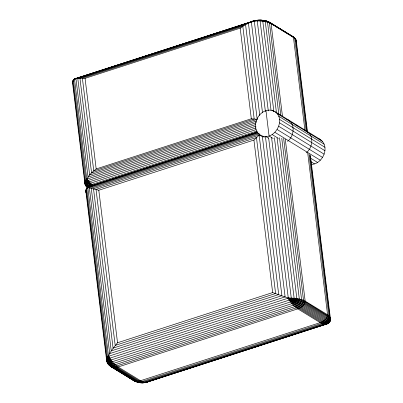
<?xml version="1.0" encoding="UTF-8"?>
<svg xmlns="http://www.w3.org/2000/svg" width="403" height="403" viewBox="0 0 403 403"><rect width="100%" height="100%" fill="white"/><g stroke="black" fill="none" stroke-linecap="round" stroke-linejoin="round"><path stroke-width="0.6" d="M260.096 135.04C274.629 143.322 288.704 116.255 272.201 110.412C257.522 107.163 248.031 131.101 263.219 136.96M311.317 164.469C322.853 164.041 330.344 146.843 320.365 139.519L274.947 111.616M256.041 127.897L89.229 181.859C88 182.131 85.839 183.012 85.068 181.592L72.782 81.497L73.799 79.562L74.787 78.812L253.91 20.865C259.472 19.435 265.753 19.994 270.72 22.966L271.093 23.691L282.483 116.427M86.695 188.811L87.446 187.476L98.795 190.241L253.93 140.053L260.061 134.406M283.636 138.345L303.504 300.129C303.565 304.079 299.63 306.683 296.286 307.842L116.653 365.954C112.8 367.627 107.933 365.974 106.835 361.682C105.717 360.478 109.545 352.595 108.417 358.302C108.417 361.869 109.989 365.551 113.112 367.455L135.549 381.243C139.06 383.193 143.392 383.248 147.191 382.145L326.561 324.118L328.435 323.231L328.49 322.858C331.704 321.105 330.707 316.083 327.579 314.763L303.504 300.129L296.81 298.351L287.792 297.928L272.655 292.568L117.525 342.757C113.188 348.464 102.065 359.849 110.86 366.574L133.297 380.361C137.539 382.91 143.136 383.737 147.745 381.782M74.132 79.769L74.505 78.917L251.341 21.827C256.802 19.339 263.214 19.823 268.715 21.868M86.539 193.626C84.912 191.354 86.302 188.669 87.889 187.148L88.736 187.007M255.437 124.628L87.098 179.083C85.839 181.143 87.103 184.65 88.65 186.539L89.476 186.488C82.413 179.657 90.982 173.154 96.181 168.948L251.316 118.764L257.2 119.353L245.568 24.638L251.341 21.827L262.524 112.89M147.191 382.145C144.299 383.092 141.065 382.961 138.466 381.248L116.029 367.46C112.099 364.952 109.666 360.64 108.553 356.202C107.334 359.421 107.515 363.481 110.175 365.944M86.005 192.513L86.091 191.304M328.188 323.372C325.684 325.02 322.551 324.198 320.209 322.637L297.772 308.854C293.57 306.154 290.306 302.2 287.792 297.928L293.298 303.051L298.301 307.005L323.664 322.591L326.032 323.569L327.674 323.664L329.236 322.531L329.558 321.428M330.324 317.866L330.475 319.559L329.533 321.937M307.711 152.969L327.579 314.763C327.639 318.793 323.624 321.453 320.209 322.637L139.514 381.047L136.466 381.344L133.947 380.744L111.51 366.962C108.926 365.415 106.115 362.66 107.037 359.335C109.425 354.146 108.231 356.323 108.165 360.146C108.059 365.335 113.303 369.344 118.129 366.967L297.772 308.854C301.187 307.67 305.202 305.006 305.142 300.976L285.274 139.186M75.437 79.079C73.175 78.449 72.263 82.222 72.666 83.879C72.268 81.829 73.245 78.907 75.593 78.65L254.248 20.85M279.521 137.7L299.298 298.804C299.374 302.094 296.084 304.26 293.298 305.217L113.762 363.299C108.452 365.904 103.521 360.156 108.694 355.869C110.89 360.237 113.978 364.297 118.129 366.967L140.566 380.754L143.438 382.074L146.042 382.382L325.508 324.324L328.188 322.969L329.971 321.065L330.395 320.053L330.339 318.476L328.883 316.415L305.157 301.686L301.56 300.069L296.82 298.88L288.195 298.084L292.628 303.358L297.308 307.464L321.246 322.254C323.266 323.428 326.637 325.236 328.475 322.868M87.658 187.596C84.418 185.828 83.9 181.103 86.962 178.856L89.229 181.859L93.209 185.677M72.862 81.013L72.525 82.706L84.962 184.04L86.791 186.952L88.277 187.586M330.208 320.224L330.465 319.03L310.391 155.513M85.935 190.332L86.292 189.007L87.255 187.662L257.658 132.567M92.227 185.969C90.005 184.08 88.156 181.693 86.786 179.169C85.839 181.944 86.408 185.274 88.625 187.289M90.871 185.788C88.972 184.01 87.567 181.446 86.781 179.169C85.149 181.733 85.24 185.395 87.668 187.435M271.572 137.599L291.253 297.898L291.062 298.799L289.163 300.129L109.908 358.121L108.009 358.171L108.553 356.202L110.241 362.121L111.193 363.788L113.601 366.534L137.448 381.344C139.624 382.649 142.345 383.303 144.783 382.361L324.324 324.274C326.838 323.418 329.417 321.735 330.238 319.075L329.694 318.098L327.473 316.219L303.399 301.555L296.739 299.374L288.195 298.084L293.933 302.693L300.789 307.459L324.611 322.057L327.589 323.372L328.435 323.231M146.722 381.832L147.478 381.837C144.954 383.308 141.851 382.487 139.514 381.047L117.077 367.264C113.067 364.69 110.291 360.569 108.553 356.202C108.478 360.549 110.215 365.189 114.029 367.556L136.466 381.344L139.67 382.618L142.45 382.351L323.03 323.977C326.163 322.894 329.856 320.456 329.79 316.753L309.927 154.994M73.769 80.021L74.479 78.928L75.129 78.812M90.353 186.377C88.408 184.478 87.144 181.657 86.776 179.169C85.537 181.768 85.728 185.179 87.93 187.204M256.983 131.046L91.803 184.483C89.723 184.977 86.831 186.075 85.063 184.373L85.144 181.829L86.811 179.118L85.265 181.99L85.27 184.645L86.197 186.105L88.65 186.539M85.99 191.904L86.171 189.37L88.141 187.007L89.768 186.262L257.179 132.103M74.973 79.295L74.5 78.917L73.427 80.278L85.93 180.655L86.811 179.118M73.799 79.562L74.495 78.917L73.003 80.776M257.124 132.255L89.134 186.493L87.804 187.561L108.467 356.076C104.689 361.587 109.027 367.541 115.193 364.72L294.789 306.623C297.923 305.539 301.61 303.101 301.545 299.399L281.757 138.264M86.101 189.823L86.358 189.319M72.782 81.497L74.686 78.867L76.555 78.661M72.832 81.744L73.658 79.703L74.469 78.938L86.736 179.063C85.104 181.466 84.645 185.153 87.169 187.224M108.009 358.171L107.591 357.814L108.513 356.252M329.563 321.745L330.218 320.657M85.829 180.584L86.766 179.164M87.093 187.853L87.839 187.521L86.479 188.639M87.446 187.476L87.113 188.322L87.597 187.853L87.37 187.581L88.141 187.41M329.075 322.722L329.216 322.057L327.019 320.118L303.252 305.469L295.56 301.379L288.195 298.084L296.568 299.877L303.147 302.305L327.216 316.98C329.589 317.811 331.654 321.589 328.521 322.828L328.959 322.798L326.304 320.813L302.517 306.184L288.195 298.084L301.691 306.849L325.493 321.463L328.672 323.075L328.138 323.402M73.477 79.965L74.459 78.953L73.553 79.834M87.799 187.571L86.766 188.634L86.121 190.156L106.81 358.64C107.133 360.569 109.666 360.509 111.097 359.97L290.462 301.943C292.165 301.379 294.205 300.064 294.109 298.044L274.418 137.675M328.883 322.904L329.971 321.065L329.719 320.314L328.133 318.642L304.391 303.963L296.316 300.386L288.195 298.084L295.973 300.89L303.877 304.728L327.634 319.388L329.634 321.569L329.609 322.103L328.521 322.833M328.208 322.964L327.463 323.664L148.213 381.656M328.566 323.115L328.959 322.798M287.52 141.398C294.397 136.249 295.822 122.9 286.84 119.212M306.189 152.868C312.864 147.795 314.506 135.03 306.058 130.925M257.2 119.353L91.572 172.937L79.94 78.217L85.058 78.338L240.188 28.155L245.568 24.638L79.94 78.217L75.935 78.575L88.035 177.119L256.258 122.698M87.829 187.526L87.658 187.304L88.192 186.977M87.804 187.551L86.962 188.05L86.771 188.952L107.591 357.814M87.889 187.148L89.375 186.649M74.379 79.159L74.867 78.917M88.141 187.007L257.96 132.013M288.236 298.144L108.573 356.267M147.211 381.863L144.667 382.417M84.927 75.955L92.7 73.437M103.46 69.956L107.646 68.601M120.799 64.349L122.593 63.77M180.589 45.005L182.383 44.426M194.342 40.557L197.329 39.59M208.094 36.109L212.275 34.754M221.841 31.661L227.227 29.918M235.594 27.213L242.173 25.082M249.346 22.764L256.56 20.447L253.784 20.931L260.081 20.906L267.501 22.14L271.093 23.691L293.53 37.474L295.747 39.494L296.286 40.632L307.514 132.088M256.711 120.976L89.652 175.023L77.779 78.338L248.429 23.132L259.764 115.449M255.996 126.164L88.096 180.479L86.061 180.715M256.177 129.595L90.468 183.204C88.796 183.572 85.899 184.725 84.816 182.836M258.167 133.151L89.345 187.763L109.712 353.638L285.117 296.89L265.441 136.632M259.522 133.731L91.264 188.161L111.248 350.902L281.899 295.696L262.298 136.073M261.129 20.331C239.725 21.46 266.65 19.072 269.093 22.14L269.456 22.85L280.841 115.58M255.84 20.407C251.512 21.626 256.852 19.631 257.235 20.815L268.297 110.921M90.821 186.055C88.297 186.438 86.323 188.936 85.864 191.354L106.704 361.108L108.598 364.574L109.898 365.561M254.847 20.659L255.925 20.634M140.682 382.764L143.246 382.795M307.056 131.59L295.747 39.494L294.457 37.726L292.266 36.255L295.404 38.824L296.185 40.3L296.427 41.836L295.636 39.131L292.774 36.472L270.337 22.689L268.217 21.651L265.103 20.795M268.474 22.23L270.72 22.966M137.368 382.074L140.002 382.603L135.544 381.53L134.375 380.694L135.801 381.142M262.474 20.362L264.353 20.785M142.083 382.598L142.642 382.729M292.971 37.086L294.079 37.449L295.459 39.393M134.904 381.152L136.305 381.581M112.266 367.254L110.316 366.105L134.703 381.042M266.806 21.213L261.033 20.16L254.147 20.8L262.514 20.649L267.159 21.47L267.501 22.14L278.811 114.235M257.013 20.482C246.409 22.22 263.235 18.115 265.26 21.571L276.488 113.026M318.718 138.798L320.365 139.519M132.34 379.344L133.836 380.427M267.607 21.5L271.874 23.958M269.829 22.467L293.157 36.754L294.704 38.053L306.209 131.166M272.942 24.613L274.544 25.601M276.146 26.583L277.748 27.57M278.821 28.225L279.889 28.88M282.024 30.195L283.092 30.85M284.694 31.837L286.296 32.819M287.364 33.474L289.505 34.789M290.573 35.444L291.641 36.104M272.201 110.412L273.768 111.369M295.878 124.955L297.479 125.943M277.188 113.616L322.601 141.524M278.765 116.281L324.183 144.183M279.581 119.424L324.994 147.332M279.571 122.834L324.989 150.737M278.74 126.28L324.158 154.183M277.148 129.519L322.561 157.427M274.896 132.34L320.314 160.243M272.146 134.547L278.392 138.385M310.693 158.233L317.559 162.449M273.244 138.546L269.078 135.987L265.965 110.664M310.794 161.618L314.491 163.89M265.899 136.567L268.504 138.169M262.837 136.244L264.398 137.201M111.505 366.544L113.107 367.531M126.461 375.732L127.529 376.392M295.666 39.806L296.341 41.549M295.918 41.141L296.175 41.323M87.834 187.586L86.544 186.619L85.501 185.179M132.753 379.888C135.282 382.12 138.894 382.689 142.022 381.54L321.649 323.428C324.999 322.269 328.934 319.66 328.868 315.715L309.005 153.931M107.243 362.257L107.858 362.967M106.558 359.899C107.042 362.478 110.442 362.418 112.387 361.703L291.853 303.645C294.155 302.865 296.89 301.076 296.81 298.351L277.108 137.922M304.92 130.209L293.414 37.091L270.977 23.303C265.95 20.558 259.633 20.346 254.273 20.891L265.411 111.571M273.844 111.339L262.771 21.158L261.925 20.316L254.228 20.78L259.164 20.2L260.081 20.906L271.073 110.432M268.615 137.685L288.291 298.084M240.188 28.155L251.316 118.764M253.93 140.053L272.655 292.568M85.058 78.338L96.181 168.948M98.795 190.241L117.525 342.757M242.808 26.321L82.378 78.217L93.758 170.902L254.187 119.001L242.808 26.321M259.134 135.131L93.506 188.715L113.082 348.147L278.71 294.563L259.134 135.131M256.459 137.514L96.03 189.41L115.187 345.416L275.612 293.515L256.459 137.514"/></g></svg>
